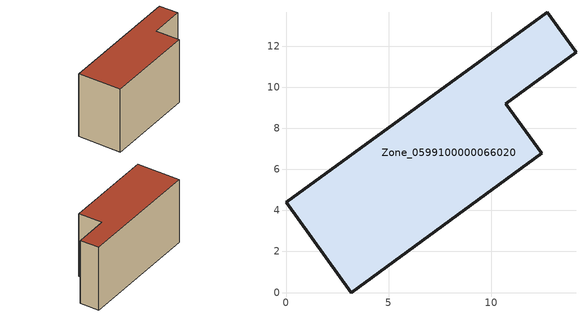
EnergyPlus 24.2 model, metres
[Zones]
Zone_0599100000066020
 floor ground (C_G): 3.17,0 0,4.39 12.71,13.64 14.12,11.71 10.7,9.2 12.46,6.78 z0
 wall outside (C_F): 14.12,11.71 12.71,13.64 0,4.39 3.17,0 12.46,6.78 10.7,9.2 14.12,11.71 z0:8.11
 roof outside (C_R): 12.46,6.78 10.7,9.2 14.12,11.71 12.71,13.64 0,4.39 3.17,0 z8.11
[BUILDING]
Pand.0599100000066020: North Axis=0; Terrain=City; Loads Convergence Tolerance Value=0.04; Temperature Convergence Tolerance Value=0.4; Solar Distribution=FullExterior; Maximum Number of Warmup Days=25; Minimum Number of Warmup Days=1
[Site:Location]
Rotterdam.The.Hague.AP_ZH_NLD Design_Conditions: Latitude=51.96; Longitude=4.45; Time Zone=1; Elevation=-4.5
[SITE:GROUNDTEMPERATURE:BUILDINGSURFACE]
18, 18, 18, 18, 18, 18, 18, 18, 18, 18, 18, 18
[MATERIAL] Thermal Absorptance=0.9; Solar Absorptance=0.7; Visible Absorptance=0.7
Name | Roughness | Thickness | Conductivity | Density | Specific Heat
G.TI.1975-1991 | MediumSmooth | 0.15 | 0.288461 | 540 | 1210
F.TI.1975-1991 | Rough | 0.3 | 0.230769 | 1920 | 840
R.TI.1975-1991 | MediumRough | 0.2 | 0.153846 | 1500 | 1000
[CONSTRUCTION]
C_G: G.TI.1975-1991
C_F: F.TI.1975-1991
C_R: R.TI.1975-1991
[ZONE]
Zone_0599100000066020: Type=1; Multiplier=1; Ceiling Height=Autocalculate; Volume=Autocalculate; Floor Area=autocalculate; Part of Total Floor Area=Yes
[ZONEINFILTRATION:DESIGNFLOWRATE]
Infil_Zone_0599100000066020: Zone or ZoneList or Space or SpaceList=Zone_0599100000066020; Schedule=AlwaysOn; Design Flow Rate Calculation Method=Flow/Area; Flow Rate per Floor Area=0.003; Constant Term Coefficient=1; Temperature Term Coefficient=0; Velocity Term Coefficient=0; Velocity Squared Term Coefficient=0
[HVACTEMPLATE:ZONE:IDEALLOADSAIRSYSTEM]
Zone_0599100000066020: Maximum Heating Supply Air Temperature=50; Minimum Cooling Supply Air Temperature=13; Maximum Heating Supply Air Humidity Ratio=0.0156; Minimum Cooling Supply Air Humidity Ratio=0.0077; Heating Limit=NoLimit; Cooling Limit=NoLimit; Dehumidification Control Type=ConstantSensibleHeatRatio; Cooling Sensible Heat Ratio=0.7; Dehumidification Setpoint=60; Humidification Control Type=None; Humidification Setpoint=30; Outdoor Air Method=None; Outdoor Air Flow Rate per Person=0.00944; Outdoor Air Flow Rate per Zone Floor Area=0; Outdoor Air Flow Rate per Zone=0; Demand Controlled Ventilation Type=None; Outdoor Air Economizer Type=NoEconomizer; Heat Recovery Type=None; Sensible Heat Recovery Effectiveness=0.7; Latent Heat Recovery Effectiveness=0.65
[ZONECONTROL:THERMOSTAT]
ThermostatControl_Zone_0599100000066020: Zone or ZoneList=Zone_0599100000066020; Control Type Schedule=DualSetpointControlType; Control 1=Thermostat_Zone_0599100000066020; Temperature Difference Between Cutout And Setpoint=0
[THERMOSTATSETPOINT:DUALSETPOINT]
Thermostat_Zone_0599100000066020: Heating Setpoint Temperature Schedule=HeatingSetpoint_Zone_0599100000066020; Cooling Setpoint Temperature Schedule=CoolingSetpoint_Zone_0599100000066020
[SCHEDULE:COMPACT]
HeatingSetpoint_Zone_0599100000066020: Through: 12/31, For: AllDays, Until: 24:00, 21
CoolingSetpoint_Zone_0599100000066020: Through: 12/31, For: AllDays, Until: 24:00, 24
DualSetpointControlType: Through: 12/31, For: AllDays, Until: 24:00, 4
AlwaysOn: Through: 12/31, For: AllDays, Until: 24:00, 1
